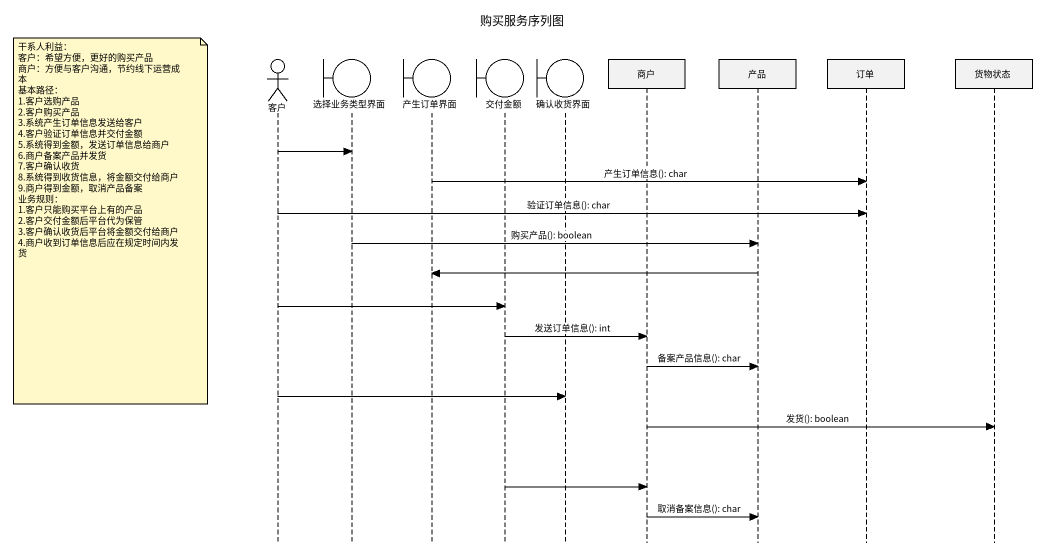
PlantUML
@startuml
title 购买服务序列图
hide footbox
actor 客户
boundary 选择业务类型界面
boundary 产生订单界面
boundary 交付金额
boundary 确认收货界面
participant 商户
participant 产品
participant 订单
participant 货物状态

客户 -> 选择业务类型界面
产生订单界面 -> 订单 : 产生订单信息(): char
客户 -> 订单 : 验证订单信息(): char
note left of 客户
  干系人利益：
  客户：希望方便，更好的购买产品
  商户：方便与客户沟通，节约线下运营成本
  基本路径：
  1.客户选购产品
  2.客户购买产品
  3.系统产生订单信息发送给客户
  4.客户验证订单信息并交付金额
  5.系统得到金额，发送订单信息给商户
  6.商户备案产品并发货
  7.客户确认收货
  8.系统得到收货信息，将金额交付给商户
  9.商户得到金额，取消产品备案
  业务规则：
  1.客户只能购买平台上有的产品
  2.客户交付金额后平台代为保管
  3.客户确认收货后平台将金额交付给商户
  4.商户收到订单信息后应在规定时间内发货
end note
选择业务类型界面 -> 产品 : 购买产品(): boolean
产品 -> 产生订单界面
客户 -> 交付金额
交付金额 -> 商户 : 发送订单信息(): int
商户 -> 产品 : 备案产品信息(): char
客户 -> 确认收货界面
商户 -> 货物状态 : 发货(): boolean
交付金额 -> 商户
商户 -> 产品 : 取消备案信息(): char
@enduml
